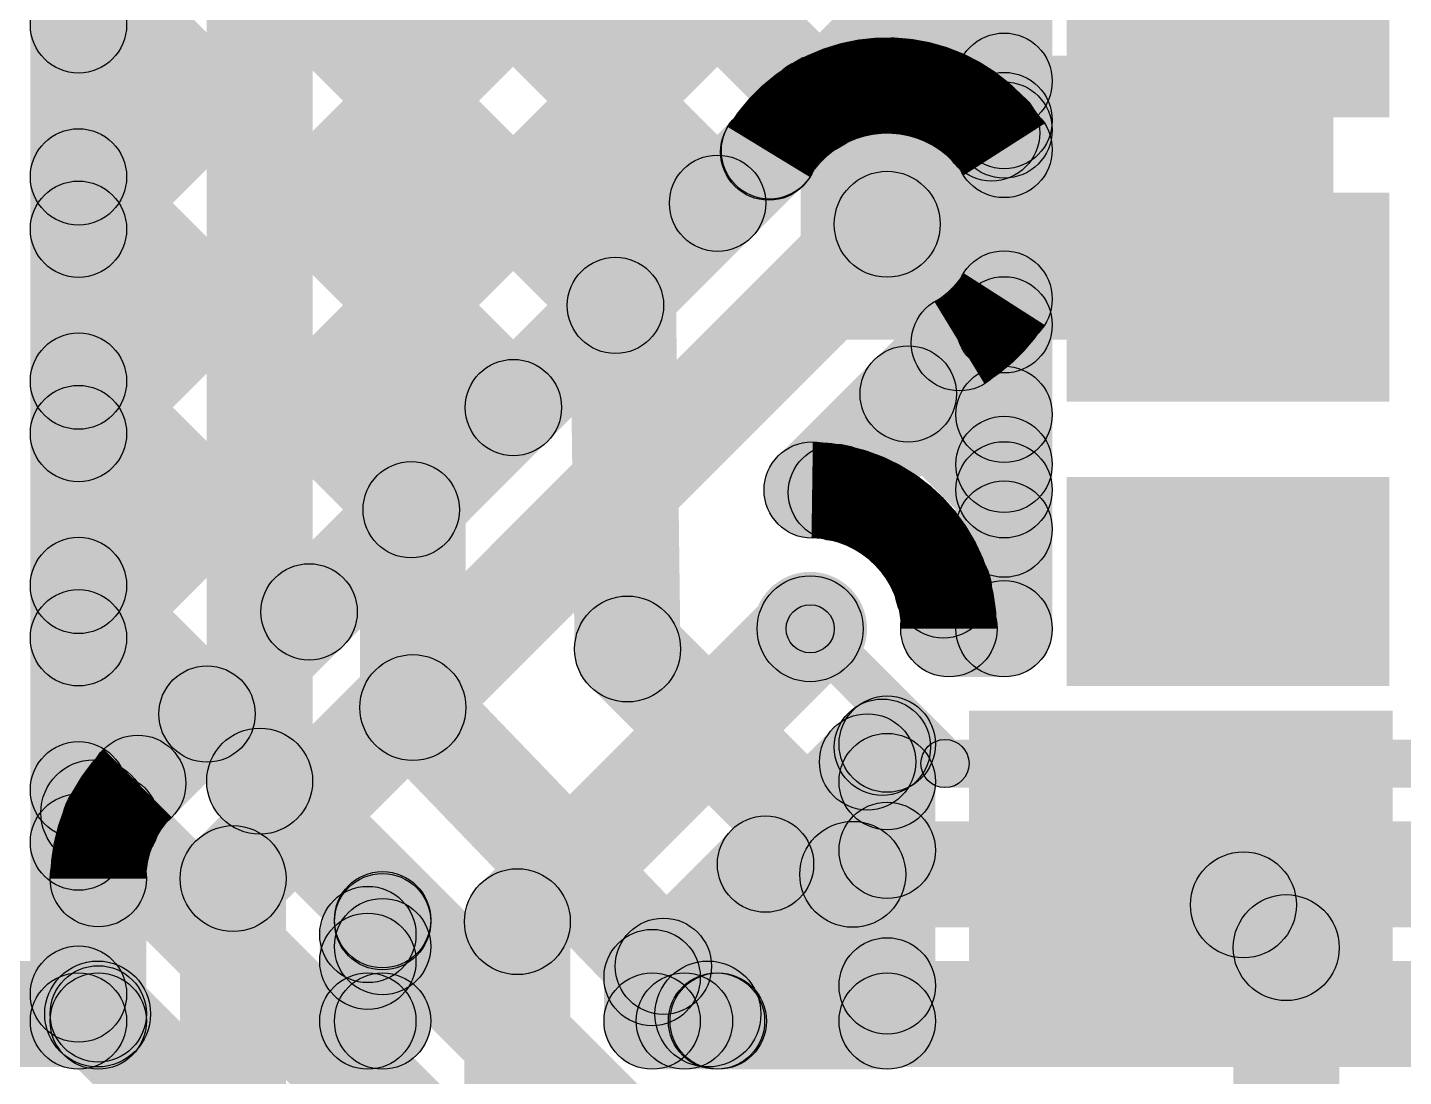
# Model space of a CAD drawing. Header units: millimetres. Extents: x 1.65 to 3.65, y 2.62 to 4.07.
# Drawn here: x 2.6144 to 2.9002, y 3.043 to 3.2609 of the extents above; entities that cross this region are included whole.
import ezdxf

# ---------------------------------------------------------------- set-up
doc = ezdxf.new("R2010")
doc.units = ezdxf.units.MM
doc.header["$MEASUREMENT"] = 0
for name, color, linetype in [('BottomLayer', 5, 'Continuous'), ('BottomPaste', 16, 'Continuous'), ('BottomSolder', 6, 'Continuous'), ('TopLayer', 1, 'Continuous'), ('TopPaste', 8, 'Continuous'), ('TopSolder', 216, 'Continuous'), ('ViaHoleLayer', 16, 'Continuous')]:
    doc.layers.add(name, color=color, linetype=linetype)

# ---------------------------------------------------------------- blocks, each defined once
blk = doc.blocks.new('ESP32_S2_WROOM_4MB__4')
at = {"layer": 'TopLayer'}
for points in [[(-0.28346, -0.4872), (-0.28346, -0.42815), (-0.24803, -0.42815), (-0.24803, -0.4872)], [(-0.22441, -0.4872), (-0.22441, -0.42815), (-0.18898, -0.42815), (-0.18898, -0.4872)], [(-0.16535, -0.4872), (-0.16535, -0.42815), (-0.12992, -0.42815), (-0.12992, -0.4872)], [(-0.1063, -0.4872), (-0.1063, -0.42815), (-0.07087, -0.42815), (-0.07087, -0.4872)]]:
    blk.add_hatch(color=1, dxfattribs=at).paths.add_polyline_path(points)
at = {"layer": 'TopPaste'}
for points in [[(-0.28346, -0.4872), (-0.28346, -0.42815), (-0.24803, -0.42815), (-0.24803, -0.4872)], [(-0.22441, -0.4872), (-0.22441, -0.42815), (-0.18898, -0.42815), (-0.18898, -0.4872)], [(-0.16535, -0.4872), (-0.16535, -0.42815), (-0.12992, -0.42815), (-0.12992, -0.4872)], [(-0.1063, -0.4872), (-0.1063, -0.42815), (-0.07087, -0.42815), (-0.07087, -0.4872)]]:
    blk.add_hatch(color=8, dxfattribs=at).paths.add_polyline_path(points)
at = {"layer": 'TopSolder'}
for points in [[(-0.28746, -0.4912), (-0.28746, -0.42415), (-0.24403, -0.42415), (-0.24403, -0.4912)], [(-0.22841, -0.4912), (-0.22841, -0.42415), (-0.18498, -0.42415), (-0.18498, -0.4912)], [(-0.16935, -0.4912), (-0.16935, -0.42415), (-0.12592, -0.42415), (-0.12592, -0.4912)], [(-0.1103, -0.4912), (-0.1103, -0.42415), (-0.06687, -0.42415), (-0.06687, -0.4912)]]:
    blk.add_hatch(color=216, dxfattribs=at).paths.add_polyline_path(points)
blk = doc.blocks.new('RES_0603_B_33')
at = {"layer": 'BottomLayer'}
for points in [[(-0.045, -0.0175), (-0.045, 0.0175), (-0.015, 0.0175), (-0.015, -0.0175)], [(0.015, -0.0175), (0.015, 0.0175), (0.045, 0.0175), (0.045, -0.0175)]]:
    blk.add_hatch(color=5, dxfattribs=at).paths.add_polyline_path(points)
at = {"layer": 'BottomPaste'}
for points in [[(-0.045, -0.0175), (-0.045, 0.0175), (-0.015, 0.0175), (-0.015, -0.0175)], [(0.015, -0.0175), (0.015, 0.0175), (0.045, 0.0175), (0.045, -0.0175)]]:
    blk.add_hatch(color=16, dxfattribs=at).paths.add_polyline_path(points)
at = {"layer": 'BottomSolder'}
for points in [[(-0.049, -0.0215), (-0.049, 0.0215), (-0.011, 0.0215), (-0.011, -0.0215)], [(0.011, -0.0215), (0.011, 0.0215), (0.049, 0.0215), (0.049, -0.0215)]]:
    blk.add_hatch(color=6, dxfattribs=at).paths.add_polyline_path(points)

msp = doc.modelspace()

# ---------------------------------------------------------------- hatches: boundary and pattern name
at = {"layer": 'BottomLayer'}
for points in [[(2.63919, 3.0978), (2.61719, 3.0978), (2.61719, 3.55855), (2.63919, 3.55855)], [(2.67364, 3.10436), (2.65164, 3.10436), (2.65164, 3.49967), (2.67364, 3.49967)], [(2.70545, 3.11963), (2.68345, 3.11963), (2.68345, 3.44155), (2.70545, 3.44155)], [(2.72486, 3.38188), (2.74686, 3.38216), (2.75005, 3.13193), (2.72806, 3.13165)], [(2.775, 3.196), (2.884, 3.196), (2.884, 3.255), (2.775, 3.255)], [(2.73128, 3.12401), (2.74683, 3.13956), (2.79362, 3.09278), (2.77806, 3.07722)], [(2.77346, 3.13246), (2.78054, 3.13954), (2.80854, 3.11154), (2.80146, 3.10446)], [(2.68653, 3.112), (2.70237, 3.12726), (2.76368, 3.06363), (2.74784, 3.04837)], [(2.805, 3.103), (2.805, 3.113), (3.35914, 3.113), (3.35914, 3.103)], [(2.65486, 3.09659), (2.67041, 3.11214), (2.74778, 3.03478), (2.73222, 3.01922)], [(2.62041, 3.09002), (2.63597, 3.10558), (2.73577, 3.00578), (2.72021, 2.99022)], [(2.78584, 3.074), (2.78584, 3.096), (3.38611, 3.096), (3.38611, 3.074)], [(2.347, 3.045), (2.347, 3.067), (2.62898, 3.067), (2.62898, 3.045)], [(2.75576, 3.045), (2.75576, 3.067), (3.39912, 3.067), (3.39912, 3.045)], [(2.6212, 3.04822), (2.63675, 3.06378), (2.72457, 2.97597), (2.70901, 2.96041)]]:
    msp.add_hatch(color=5, dxfattribs=at).paths.add_polyline_path(points)
h = msp.add_hatch(color=5, dxfattribs=at)
edge = h.paths.add_edge_path()
edge.add_arc((2.793, 3.22), 0.01181, 0, 360)
h = msp.add_hatch(color=5, dxfattribs=at)
edge = h.paths.add_edge_path()
edge.add_arc((2.777, 3.136), 0.01181, 0, 360)
h = msp.add_hatch(color=5, dxfattribs=at)
edge = h.paths.add_edge_path()
edge.add_arc((2.73906, 3.13179), 0.011, 0, 360)
h = msp.add_hatch(color=5, dxfattribs=at)
edge = h.paths.add_edge_path()
edge.add_arc((2.73906, 3.13179), 0.011, 0, 360)
h = msp.add_hatch(color=5, dxfattribs=at)
edge = h.paths.add_edge_path()
edge.add_arc((2.777, 3.136), 0.005, 0, 360)
h = msp.add_hatch(color=5, dxfattribs=at)
edge = h.paths.add_edge_path()
edge.add_arc((2.69445, 3.11963), 0.011, 0, 360)
h = msp.add_hatch(color=5, dxfattribs=at)
edge = h.paths.add_edge_path()
edge.add_arc((2.69445, 3.11963), 0.011, 0, 360)
h = msp.add_hatch(color=5, dxfattribs=at)
edge = h.paths.add_edge_path()
edge.add_arc((2.66264, 3.10436), 0.011, 0, 360)
h = msp.add_hatch(color=5, dxfattribs=at)
edge = h.paths.add_edge_path()
edge.add_arc((2.66264, 3.10436), 0.011, 0, 360)
h = msp.add_hatch(color=5, dxfattribs=at)
edge = h.paths.add_edge_path()
edge.add_arc((2.805, 3.108), 0.005, 0, 360)
h = msp.add_hatch(color=5, dxfattribs=at)
edge = h.paths.add_edge_path()
edge.add_arc((2.805, 3.108), 0.005, 0, 360)
h = msp.add_hatch(color=5, dxfattribs=at)
edge = h.paths.add_edge_path()
edge.add_arc((2.62819, 3.0978), 0.011, 0, 360)
h = msp.add_hatch(color=5, dxfattribs=at)
edge = h.paths.add_edge_path()
edge.add_arc((2.62819, 3.0978), 0.011, 0, 360)
h = msp.add_hatch(color=5, dxfattribs=at)
edge = h.paths.add_edge_path()
edge.add_arc((2.78584, 3.085), 0.011, 0, 360)
h = msp.add_hatch(color=5, dxfattribs=at)
edge = h.paths.add_edge_path()
edge.add_arc((2.78584, 3.085), 0.011, 0, 360)
h = msp.add_hatch(color=5, dxfattribs=at)
edge = h.paths.add_edge_path()
edge.add_arc((2.62898, 3.056), 0.011, 0, 360)
h = msp.add_hatch(color=5, dxfattribs=at)
edge = h.paths.add_edge_path()
edge.add_arc((2.62898, 3.056), 0.011, 0, 360)
h = msp.add_hatch(color=5, dxfattribs=at)
edge = h.paths.add_edge_path()
edge.add_arc((2.75576, 3.056), 0.011, 0, 360)
h = msp.add_hatch(color=5, dxfattribs=at)
edge = h.paths.add_edge_path()
edge.add_arc((2.75576, 3.056), 0.011, 0, 360)
at = {"layer": 'TopLayer'}
for points in [[(2.635, 3.05453), (2.615, 3.05453), (2.615, 3.53062), (2.635, 3.53062)], [(2.61793, 3.4349), (2.63207, 3.44905), (2.82435, 3.25677), (2.8102, 3.24263)], [(2.61793, 3.39248), (2.63207, 3.40662), (2.78631, 3.25238), (2.77217, 3.23824)], [(2.63207, 3.25433), (2.61793, 3.26847), (2.71389, 3.36443), (2.72803, 3.35028)], [(2.61793, 3.35005), (2.63207, 3.36419), (2.76483, 3.23143), (2.75069, 3.21729)], [(2.63207, 3.2119), (2.61793, 3.22604), (2.75298, 3.36109), (2.76712, 3.34694)], [(2.63207, 3.16947), (2.61793, 3.18361), (2.7954, 3.36109), (2.80954, 3.34694)], [(2.63207, 3.12705), (2.61793, 3.14119), (2.8102, 3.33346), (2.82435, 3.31932)], [(2.61793, 3.30763), (2.63207, 3.32177), (2.74362, 3.21022), (2.72948, 3.19608)], [(2.78483, 3.23738), (2.77069, 3.25152), (2.8102, 3.29104), (2.82435, 3.2769)], [(2.82728, 3.23957), (2.80728, 3.23957), (2.80728, 3.28824), (2.82728, 3.28824)], [(2.61793, 3.2652), (2.63207, 3.27934), (2.72241, 3.18901), (2.70827, 3.17486)], [(2.82177, 3.23189), (2.80762, 3.24603), (2.8102, 3.24861), (2.82435, 3.23447)], [(2.63207, 3.08462), (2.61793, 3.09876), (2.76148, 3.24231), (2.77562, 3.22817)], [(2.64438, 3.09684), (2.63024, 3.11098), (2.76133, 3.24207), (2.77547, 3.22793)], [(2.82728, 3.23552), (2.80728, 3.23552), (2.80728, 3.23957), (2.82728, 3.23957)], [(2.82728, 3.23552), (2.80728, 3.23552), (2.80728, 3.23957), (2.82728, 3.23957)], [(2.61793, 3.22277), (2.63207, 3.23691), (2.70119, 3.16779), (2.68705, 3.15365)], [(2.66489, 3.07633), (2.64933, 3.09189), (2.78522, 3.22778), (2.80078, 3.21222)], [(2.78952, 3.15722), (2.77538, 3.17136), (2.8102, 3.20618), (2.82435, 3.19204)], [(2.82728, 3.18051), (2.80728, 3.18051), (2.80728, 3.20448), (2.82728, 3.20448)], [(2.78448, 3.15774), (2.77034, 3.17188), (2.80093, 3.20247), (2.81507, 3.18833)], [(2.61793, 3.18035), (2.63207, 3.19449), (2.67998, 3.14658), (2.66584, 3.13244)], [(2.79029, 3.17769), (2.80443, 3.19183), (2.82435, 3.17192), (2.8102, 3.15778)], [(2.82728, 3.17013), (2.80728, 3.17013), (2.80728, 3.18051), (2.82728, 3.18051)], [(2.82728, 3.17013), (2.80728, 3.17013), (2.80728, 3.18051), (2.82728, 3.18051)], [(2.82728, 3.136), (2.80728, 3.136), (2.80728, 3.17013), (2.82728, 3.17013)], [(2.81173, 3.137), (2.79759, 3.15114), (2.8102, 3.16376), (2.82435, 3.14962)], [(2.61793, 3.13792), (2.63207, 3.15206), (2.65877, 3.12537), (2.64463, 3.11122)], [(2.80581, 3.126), (2.80581, 3.146), (2.81728, 3.146), (2.81728, 3.126)], [(2.72394, 3.06739), (2.70839, 3.08294), (2.76922, 3.14378), (2.78478, 3.12822)], [(2.75124, 3.0565), (2.73709, 3.07064), (2.78493, 3.11847), (2.79907, 3.10433)], [(2.81, 3.055), (2.898, 3.055), (2.898, 3.119), (2.81, 3.119)], [(2.78186, 3.10127), (2.79601, 3.11541), (2.80007, 3.11134), (2.78593, 3.0972)], [(2.803, 3.05453), (2.783, 3.05453), (2.783, 3.11204), (2.803, 3.11204)], [(2.61793, 3.09549), (2.63207, 3.10964), (2.63877, 3.10294), (2.62463, 3.0888)], [(2.76461, 3.04746), (2.75047, 3.0616), (2.78593, 3.09706), (2.80007, 3.08291)], [(2.76065, 3.08005), (2.77479, 3.09419), (2.80007, 3.06891), (2.78593, 3.05477)], [(2.85922, 3.07089), (2.87478, 3.08645), (2.88367, 3.07756), (2.86811, 3.062)], [(2.63911, 3.05453), (2.61911, 3.05453), (2.61911, 3.08411), (2.63911, 3.08411)], [(2.66811, 3.008), (2.64611, 3.008), (2.64611, 3.08411), (2.66811, 3.08411)], [(2.69218, 3.06544), (2.67804, 3.07958), (2.6811, 3.08264), (2.69524, 3.0685)], [(2.69218, 3.05988), (2.67804, 3.07402), (2.68109, 3.07707), (2.69524, 3.06293)], [(2.69817, 3.05453), (2.67817, 3.05453), (2.67817, 3.07517), (2.69817, 3.07517)], [(2.72717, 3.008), (2.70517, 3.008), (2.70517, 3.07517), (2.72717, 3.07517)], [(2.73944, 3.05884), (2.75358, 3.07298), (2.76496, 3.0616), (2.75082, 3.04746)], [(2.69511, 3.05453), (2.67511, 3.05453), (2.67511, 3.07251), (2.69511, 3.07251)], [(2.61793, 3.05307), (2.63207, 3.06721), (2.63618, 3.0631), (2.62204, 3.04896)], [(2.88689, 2.96489), (2.86489, 2.96489), (2.86489, 3.06978), (2.88689, 3.06978)], [(2.625, 3.04453), (2.625, 3.06453), (2.62911, 3.06453), (2.62911, 3.04453)], [(2.625, 3.04453), (2.625, 3.06453), (2.62911, 3.06453), (2.62911, 3.04453)], [(2.68511, 3.04453), (2.68511, 3.06453), (2.68817, 3.06453), (2.68817, 3.04453)], [(2.68511, 3.04453), (2.68511, 3.06453), (2.68817, 3.06453), (2.68817, 3.04453)], [(2.74417, 3.04453), (2.74417, 3.06453), (2.75088, 3.06453), (2.75088, 3.04453)], [(2.74417, 3.04453), (2.74417, 3.06453), (2.75088, 3.06453), (2.75088, 3.04453)], [(2.75088, 3.04453), (2.75088, 3.06453), (2.793, 3.06453), (2.793, 3.04453)], [(2.75417, 3.05453), (2.73417, 3.05453), (2.73417, 3.06357), (2.75417, 3.06357)]]:
    msp.add_hatch(color=1, dxfattribs=at).paths.add_polyline_path(points)
h = msp.add_hatch(color=1, dxfattribs=at)
edge = h.paths.add_edge_path()
edge.add_arc((2.625, 3.2614), 0.01, 0, 360)
h = msp.add_hatch(color=1, dxfattribs=at)
edge = h.paths.add_edge_path()
edge.add_arc((2.81728, 3.2497), 0.01, 0, 360)
h = msp.add_hatch(color=1, dxfattribs=at)
edge = h.paths.add_edge_path()
edge.add_arc((2.77776, 3.24445), 0.01, 0, 360)
h = msp.add_hatch(color=1, dxfattribs=at)
edge = h.paths.add_edge_path()
edge.add_arc((2.77924, 3.24531), 0.01, 0, 360)
h = msp.add_hatch(color=1, dxfattribs=at)
edge = h.paths.add_edge_path()
edge.add_arc((2.81728, 3.24154), 0.01, 0, 360)
h = msp.add_hatch(color=1, dxfattribs=at)
edge = h.paths.add_edge_path()
edge.add_arc((2.81469, 3.23896), 0.01, 0, 360)
h = msp.add_hatch(color=1, dxfattribs=at)
edge = h.paths.add_edge_path()
edge.add_arc((2.81728, 3.23957), 0.01, 0, 360)
h = msp.add_hatch(color=1, dxfattribs=at)
edge = h.paths.add_edge_path()
edge.add_arc((2.81728, 3.23957), 0.01, 0, 360)
h = msp.add_hatch(color=1, dxfattribs=at)
edge = h.paths.add_edge_path()
edge.add_arc((2.81728, 3.23957), 0.01, 0, 360)
h = msp.add_hatch(color=1, dxfattribs=at)
edge = h.paths.add_edge_path()
edge.add_arc((2.7684, 3.235), 0.01, 0, 360)
h = msp.add_hatch(color=1, dxfattribs=at)
edge = h.paths.add_edge_path()
edge.add_arc((2.7684, 3.235), 0.01, 0, 360)
h = msp.add_hatch(color=1, dxfattribs=at)
edge = h.paths.add_edge_path()
edge.add_arc((2.76855, 3.23524), 0.01, 0, 360)
h = msp.add_hatch(color=1, dxfattribs=at)
edge = h.paths.add_edge_path()
edge.add_arc((2.81728, 3.23552), 0.01, 0, 360)
h = msp.add_hatch(color=1, dxfattribs=at)
edge = h.paths.add_edge_path()
edge.add_arc((2.81728, 3.23552), 0.01, 0, 360)
h = msp.add_hatch(color=1, dxfattribs=at)
edge = h.paths.add_edge_path()
edge.add_arc((2.81728, 3.23552), 0.01, 0, 360)
h = msp.add_hatch(color=1, dxfattribs=at)
edge = h.paths.add_edge_path()
edge.add_arc((2.625, 3.22984), 0.01, 0, 360)
h = msp.add_hatch(color=1, dxfattribs=at)
edge = h.paths.add_edge_path()
edge.add_arc((2.75776, 3.22436), 0.01, 0, 360)
h = msp.add_hatch(color=1, dxfattribs=at)
edge = h.paths.add_edge_path()
edge.add_arc((2.793, 3.22), 0.01181, 0, 360)
h = msp.add_hatch(color=1, dxfattribs=at)
edge = h.paths.add_edge_path()
edge.add_arc((2.793, 3.22), 0.011, 0, 360)
h = msp.add_hatch(color=1, dxfattribs=at)
edge = h.paths.add_edge_path()
edge.add_arc((2.625, 3.21897), 0.01, 0, 360)
h = msp.add_hatch(color=1, dxfattribs=at)
edge = h.paths.add_edge_path()
edge.add_arc((2.73655, 3.20315), 0.01, 0, 360)
h = msp.add_hatch(color=1, dxfattribs=at)
edge = h.paths.add_edge_path()
edge.add_arc((2.81728, 3.20448), 0.01, 0, 360)
h = msp.add_hatch(color=1, dxfattribs=at)
edge = h.paths.add_edge_path()
edge.add_arc((2.81728, 3.20448), 0.01, 0, 360)
h = msp.add_hatch(color=1, dxfattribs=at)
edge = h.paths.add_edge_path()
edge.add_arc((2.81728, 3.19911), 0.01, 0, 360)
h = msp.add_hatch(color=1, dxfattribs=at)
edge = h.paths.add_edge_path()
edge.add_arc((2.808, 3.1954), 0.01, 0, 360)
h = msp.add_hatch(color=1, dxfattribs=at)
edge = h.paths.add_edge_path()
edge.add_arc((2.808, 3.1954), 0.01, 0, 360)
h = msp.add_hatch(color=1, dxfattribs=at)
edge = h.paths.add_edge_path()
edge.add_arc((2.625, 3.18742), 0.01, 0, 360)
h = msp.add_hatch(color=1, dxfattribs=at)
edge = h.paths.add_edge_path()
edge.add_arc((2.79736, 3.18476), 0.01, 0, 360)
h = msp.add_hatch(color=1, dxfattribs=at)
edge = h.paths.add_edge_path()
edge.add_arc((2.71534, 3.18193), 0.01, 0, 360)
h = msp.add_hatch(color=1, dxfattribs=at)
edge = h.paths.add_edge_path()
edge.add_arc((2.81728, 3.18051), 0.01, 0, 360)
h = msp.add_hatch(color=1, dxfattribs=at)
edge = h.paths.add_edge_path()
edge.add_arc((2.81728, 3.18051), 0.01, 0, 360)
h = msp.add_hatch(color=1, dxfattribs=at)
edge = h.paths.add_edge_path()
edge.add_arc((2.81728, 3.18051), 0.01, 0, 360)
h = msp.add_hatch(color=1, dxfattribs=at)
edge = h.paths.add_edge_path()
edge.add_arc((2.625, 3.17654), 0.01, 0, 360)
h = msp.add_hatch(color=1, dxfattribs=at)
edge = h.paths.add_edge_path()
edge.add_arc((2.81728, 3.17013), 0.01, 0, 360)
h = msp.add_hatch(color=1, dxfattribs=at)
edge = h.paths.add_edge_path()
edge.add_arc((2.81728, 3.17013), 0.01, 0, 360)
h = msp.add_hatch(color=1, dxfattribs=at)
edge = h.paths.add_edge_path()
edge.add_arc((2.81728, 3.17013), 0.01, 0, 360)
h = msp.add_hatch(color=1, dxfattribs=at)
edge = h.paths.add_edge_path()
edge.add_arc((2.77741, 3.16481), 0.01, 0, 360)
h = msp.add_hatch(color=1, dxfattribs=at)
edge = h.paths.add_edge_path()
edge.add_arc((2.77741, 3.16481), 0.01, 0, 360)
h = msp.add_hatch(color=1, dxfattribs=at)
edge = h.paths.add_edge_path()
edge.add_arc((2.78245, 3.16429), 0.01, 0, 360)
h = msp.add_hatch(color=1, dxfattribs=at)
edge = h.paths.add_edge_path()
edge.add_arc((2.81728, 3.16485), 0.01, 0, 360)
h = msp.add_hatch(color=1, dxfattribs=at)
edge = h.paths.add_edge_path()
edge.add_arc((2.69412, 3.16072), 0.01, 0, 360)
h = msp.add_hatch(color=1, dxfattribs=at)
edge = h.paths.add_edge_path()
edge.add_arc((2.81728, 3.15669), 0.01, 0, 360)
h = msp.add_hatch(color=1, dxfattribs=at)
edge = h.paths.add_edge_path()
edge.add_arc((2.625, 3.14499), 0.01, 0, 360)
h = msp.add_hatch(color=1, dxfattribs=at)
edge = h.paths.add_edge_path()
edge.add_arc((2.80466, 3.14407), 0.01, 0, 360)
h = msp.add_hatch(color=1, dxfattribs=at)
edge = h.paths.add_edge_path()
edge.add_arc((2.67291, 3.13951), 0.01, 0, 360)
h = msp.add_hatch(color=1, dxfattribs=at)
edge = h.paths.add_edge_path()
edge.add_arc((2.777, 3.136), 0.01181, 0, 360)
h = msp.add_hatch(color=1, dxfattribs=at)
edge = h.paths.add_edge_path()
edge.add_arc((2.777, 3.136), 0.011, 0, 360)
h = msp.add_hatch(color=1, dxfattribs=at)
edge = h.paths.add_edge_path()
edge.add_arc((2.80581, 3.136), 0.01, 0, 360)
h = msp.add_hatch(color=1, dxfattribs=at)
edge = h.paths.add_edge_path()
edge.add_arc((2.80581, 3.136), 0.01, 0, 360)
h = msp.add_hatch(color=1, dxfattribs=at)
edge = h.paths.add_edge_path()
edge.add_arc((2.81728, 3.136), 0.01, 0, 360)
h = msp.add_hatch(color=1, dxfattribs=at)
edge = h.paths.add_edge_path()
edge.add_arc((2.81728, 3.136), 0.01, 0, 360)
h = msp.add_hatch(color=1, dxfattribs=at)
edge = h.paths.add_edge_path()
edge.add_arc((2.625, 3.13412), 0.01, 0, 360)
h = msp.add_hatch(color=1, dxfattribs=at)
edge = h.paths.add_edge_path()
edge.add_arc((2.6517, 3.11829), 0.01, 0, 360)
h = msp.add_hatch(color=1, dxfattribs=at)
edge = h.paths.add_edge_path()
edge.add_arc((2.792, 3.1114), 0.01, 0, 360)
h = msp.add_hatch(color=1, dxfattribs=at)
edge = h.paths.add_edge_path()
edge.add_arc((2.793, 3.11204), 0.01, 0, 360)
h = msp.add_hatch(color=1, dxfattribs=at)
edge = h.paths.add_edge_path()
edge.add_arc((2.78893, 3.10834), 0.01, 0, 360)
h = msp.add_hatch(color=1, dxfattribs=at)
edge = h.paths.add_edge_path()
edge.add_arc((2.63731, 3.10391), 0.01, 0, 360)
h = msp.add_hatch(color=1, dxfattribs=at)
edge = h.paths.add_edge_path()
edge.add_arc((2.63731, 3.10391), 0.01, 0, 360)
h = msp.add_hatch(color=1, dxfattribs=at)
edge = h.paths.add_edge_path()
edge.add_arc((2.63731, 3.10391), 0.01, 0, 360)
h = msp.add_hatch(color=1, dxfattribs=at)
edge = h.paths.add_edge_path()
edge.add_arc((2.793, 3.10427), 0.01, 0, 360)
h = msp.add_hatch(color=1, dxfattribs=at)
edge = h.paths.add_edge_path()
edge.add_arc((2.625, 3.10256), 0.01, 0, 360)
h = msp.add_hatch(color=1, dxfattribs=at)
edge = h.paths.add_edge_path()
edge.add_arc((2.6317, 3.09587), 0.01, 0, 360)
h = msp.add_hatch(color=1, dxfattribs=at)
edge = h.paths.add_edge_path()
edge.add_arc((2.625, 3.09169), 0.01, 0, 360)
h = msp.add_hatch(color=1, dxfattribs=at)
edge = h.paths.add_edge_path()
edge.add_arc((2.793, 3.08998), 0.01, 0, 360)
h = msp.add_hatch(color=1, dxfattribs=at)
edge = h.paths.add_edge_path()
edge.add_arc((2.76772, 3.08712), 0.01, 0, 360)
h = msp.add_hatch(color=1, dxfattribs=at)
edge = h.paths.add_edge_path()
edge.add_arc((2.62911, 3.08411), 0.01, 0, 360)
h = msp.add_hatch(color=1, dxfattribs=at)
edge = h.paths.add_edge_path()
edge.add_arc((2.62911, 3.08411), 0.01, 0, 360)
h = msp.add_hatch(color=1, dxfattribs=at)
edge = h.paths.add_edge_path()
edge.add_arc((2.62911, 3.08411), 0.01, 0, 360)
h = msp.add_hatch(color=1, dxfattribs=at)
edge = h.paths.add_edge_path()
edge.add_arc((2.65711, 3.08411), 0.011, 0, 360)
h = msp.add_hatch(color=1, dxfattribs=at)
edge = h.paths.add_edge_path()
edge.add_arc((2.65711, 3.08411), 0.011, 0, 360)
h = msp.add_hatch(color=1, dxfattribs=at)
edge = h.paths.add_edge_path()
edge.add_arc((2.867, 3.07867), 0.011, 0, 360)
h = msp.add_hatch(color=1, dxfattribs=at)
edge = h.paths.add_edge_path()
edge.add_arc((2.68817, 3.07517), 0.01, 0, 360)
h = msp.add_hatch(color=1, dxfattribs=at)
edge = h.paths.add_edge_path()
edge.add_arc((2.68817, 3.07557), 0.01, 0, 360)
h = msp.add_hatch(color=1, dxfattribs=at)
edge = h.paths.add_edge_path()
edge.add_arc((2.71617, 3.07517), 0.011, 0, 360)
h = msp.add_hatch(color=1, dxfattribs=at)
edge = h.paths.add_edge_path()
edge.add_arc((2.71617, 3.07517), 0.011, 0, 360)
h = msp.add_hatch(color=1, dxfattribs=at)
edge = h.paths.add_edge_path()
edge.add_arc((2.68511, 3.07251), 0.01, 0, 360)
h = msp.add_hatch(color=1, dxfattribs=at)
edge = h.paths.add_edge_path()
edge.add_arc((2.68511, 3.07251), 0.01, 0, 360)
h = msp.add_hatch(color=1, dxfattribs=at)
edge = h.paths.add_edge_path()
edge.add_arc((2.68817, 3.07), 0.01, 0, 360)
h = msp.add_hatch(color=1, dxfattribs=at)
edge = h.paths.add_edge_path()
edge.add_arc((2.87589, 3.06978), 0.011, 0, 360)
h = msp.add_hatch(color=1, dxfattribs=at)
edge = h.paths.add_edge_path()
edge.add_arc((2.87589, 3.06978), 0.011, 0, 360)
h = msp.add_hatch(color=1, dxfattribs=at)
edge = h.paths.add_edge_path()
edge.add_arc((2.68511, 3.06695), 0.01, 0, 360)
h = msp.add_hatch(color=1, dxfattribs=at)
edge = h.paths.add_edge_path()
edge.add_arc((2.74651, 3.06591), 0.01, 0, 360)
h = msp.add_hatch(color=1, dxfattribs=at)
edge = h.paths.add_edge_path()
edge.add_arc((2.74417, 3.06357), 0.01, 0, 360)
h = msp.add_hatch(color=1, dxfattribs=at)
edge = h.paths.add_edge_path()
edge.add_arc((2.74417, 3.06357), 0.01, 0, 360)
h = msp.add_hatch(color=1, dxfattribs=at)
edge = h.paths.add_edge_path()
edge.add_arc((2.625, 3.06014), 0.01, 0, 360)
h = msp.add_hatch(color=1, dxfattribs=at)
edge = h.paths.add_edge_path()
edge.add_arc((2.793, 3.06184), 0.01, 0, 360)
h = msp.add_hatch(color=1, dxfattribs=at)
edge = h.paths.add_edge_path()
edge.add_arc((2.625, 3.05453), 0.01, 0, 360)
h = msp.add_hatch(color=1, dxfattribs=at)
edge = h.paths.add_edge_path()
edge.add_arc((2.625, 3.05453), 0.01, 0, 360)
h = msp.add_hatch(color=1, dxfattribs=at)
edge = h.paths.add_edge_path()
edge.add_arc((2.625, 3.05453), 0.01, 0, 360)
h = msp.add_hatch(color=1, dxfattribs=at)
edge = h.paths.add_edge_path()
edge.add_arc((2.62911, 3.05603), 0.01, 0, 360)
h = msp.add_hatch(color=1, dxfattribs=at)
edge = h.paths.add_edge_path()
edge.add_arc((2.62911, 3.05453), 0.01, 0, 360)
h = msp.add_hatch(color=1, dxfattribs=at)
edge = h.paths.add_edge_path()
edge.add_arc((2.62911, 3.05453), 0.01, 0, 360)
h = msp.add_hatch(color=1, dxfattribs=at)
edge = h.paths.add_edge_path()
edge.add_arc((2.62911, 3.05453), 0.01, 0, 360)
h = msp.add_hatch(color=1, dxfattribs=at)
edge = h.paths.add_edge_path()
edge.add_arc((2.68511, 3.05453), 0.01, 0, 360)
h = msp.add_hatch(color=1, dxfattribs=at)
edge = h.paths.add_edge_path()
edge.add_arc((2.68511, 3.05453), 0.01, 0, 360)
h = msp.add_hatch(color=1, dxfattribs=at)
edge = h.paths.add_edge_path()
edge.add_arc((2.68511, 3.05453), 0.01, 0, 360)
h = msp.add_hatch(color=1, dxfattribs=at)
edge = h.paths.add_edge_path()
edge.add_arc((2.68817, 3.05453), 0.01, 0, 360)
h = msp.add_hatch(color=1, dxfattribs=at)
edge = h.paths.add_edge_path()
edge.add_arc((2.68817, 3.05453), 0.01, 0, 360)
h = msp.add_hatch(color=1, dxfattribs=at)
edge = h.paths.add_edge_path()
edge.add_arc((2.68817, 3.05453), 0.01, 0, 360)
h = msp.add_hatch(color=1, dxfattribs=at)
edge = h.paths.add_edge_path()
edge.add_arc((2.74417, 3.05453), 0.01, 0, 360)
h = msp.add_hatch(color=1, dxfattribs=at)
edge = h.paths.add_edge_path()
edge.add_arc((2.74417, 3.05453), 0.01, 0, 360)
h = msp.add_hatch(color=1, dxfattribs=at)
edge = h.paths.add_edge_path()
edge.add_arc((2.74417, 3.05453), 0.01, 0, 360)
h = msp.add_hatch(color=1, dxfattribs=at)
edge = h.paths.add_edge_path()
edge.add_arc((2.75088, 3.05453), 0.01, 0, 360)
h = msp.add_hatch(color=1, dxfattribs=at)
edge = h.paths.add_edge_path()
edge.add_arc((2.75088, 3.05453), 0.01, 0, 360)
h = msp.add_hatch(color=1, dxfattribs=at)
edge = h.paths.add_edge_path()
edge.add_arc((2.75088, 3.05453), 0.01, 0, 360)
h = msp.add_hatch(color=1, dxfattribs=at)
edge = h.paths.add_edge_path()
edge.add_arc((2.75754, 3.05453), 0.01, 0, 360)
h = msp.add_hatch(color=1, dxfattribs=at)
edge = h.paths.add_edge_path()
edge.add_arc((2.75789, 3.05453), 0.01, 0, 360)
h = msp.add_hatch(color=1, dxfattribs=at)
edge = h.paths.add_edge_path()
edge.add_arc((2.793, 3.05453), 0.01, 0, 360)
h = msp.add_hatch(color=1, dxfattribs=at)
edge = h.paths.add_edge_path()
edge.add_arc((2.793, 3.05453), 0.01, 0, 360)
at = {"layer": 'ViaHoleLayer'}
h = msp.add_hatch(color=16, dxfattribs=at)
edge = h.paths.add_edge_path()
edge.add_arc((2.793, 3.22), 0.00591, 0, 360)
h = msp.add_hatch(color=16, dxfattribs=at)
edge = h.paths.add_edge_path()
edge.add_arc((2.777, 3.136), 0.00591, 0, 360)

# ---------------------------------------------------------------- linework, layer by layer
at = {"layer": 'BottomLayer', "const_width": 0.02}
msp.add_lwpolyline([(2.89906, 3.272, -0.853094), (2.95525, 3.26303)], format="xyb", dxfattribs=at)
at = {"layer": 'BottomLayer'}
for centre, radius in [((2.73906, 3.13179), 0.011), ((2.73906, 3.13179), 0.011), ((2.777, 3.136), 0.005), ((2.69445, 3.11963), 0.011), ((2.69445, 3.11963), 0.011), ((2.66264, 3.10436), 0.011), ((2.66264, 3.10436), 0.011), ((2.805, 3.108), 0.005), ((2.805, 3.108), 0.005), ((2.62819, 3.0978), 0.011), ((2.62819, 3.0978), 0.011), ((2.78584, 3.085), 0.011), ((2.78584, 3.085), 0.011), ((2.62898, 3.056), 0.011), ((2.62898, 3.056), 0.011), ((2.75576, 3.056), 0.011), ((2.75576, 3.056), 0.011)]:
    msp.add_circle(centre, radius, dxfattribs=at)
at = {"layer": 'TopLayer', "const_width": 0.02}
for points in [[(2.7684, 3.235, -0.554539), (2.81728, 3.23552)], [(2.81728, 3.20448, -0.114114), (2.808, 3.1954)], [(2.77741, 3.16481, -0.410091), (2.80581, 3.136)], [(2.62911, 3.08411, -0.198912), (2.63731, 3.10391)], [(2.62911, 3.08411, -0.198912), (2.63731, 3.10391)]]:
    msp.add_lwpolyline(points, format="xyb", dxfattribs=at)
at = {"layer": 'TopLayer'}
for centre, radius in [((2.625, 3.2614), 0.01), ((2.81728, 3.2497), 0.01), ((2.77776, 3.24445), 0.01), ((2.77924, 3.24531), 0.01), ((2.81728, 3.24154), 0.01), ((2.81469, 3.23896), 0.01), ((2.81728, 3.23957), 0.01), ((2.81728, 3.23957), 0.01), ((2.81728, 3.23957), 0.01), ((2.7684, 3.235), 0.01), ((2.7684, 3.235), 0.01), ((2.76855, 3.23524), 0.01), ((2.81728, 3.23552), 0.01), ((2.81728, 3.23552), 0.01), ((2.81728, 3.23552), 0.01), ((2.625, 3.22984), 0.01), ((2.75776, 3.22436), 0.01), ((2.793, 3.22), 0.011), ((2.625, 3.21897), 0.01), ((2.73655, 3.20315), 0.01), ((2.81728, 3.20448), 0.01), ((2.81728, 3.20448), 0.01), ((2.81728, 3.19911), 0.01), ((2.808, 3.1954), 0.01), ((2.808, 3.1954), 0.01), ((2.625, 3.18742), 0.01), ((2.79736, 3.18476), 0.01), ((2.71534, 3.18193), 0.01), ((2.81728, 3.18051), 0.01), ((2.81728, 3.18051), 0.01), ((2.81728, 3.18051), 0.01), ((2.625, 3.17654), 0.01), ((2.81728, 3.17013), 0.01), ((2.81728, 3.17013), 0.01), ((2.81728, 3.17013), 0.01), ((2.77741, 3.16481), 0.01), ((2.77741, 3.16481), 0.01), ((2.78245, 3.16429), 0.01), ((2.81728, 3.16485), 0.01), ((2.69412, 3.16072), 0.01), ((2.81728, 3.15669), 0.01), ((2.625, 3.14499), 0.01), ((2.80466, 3.14407), 0.01), ((2.67291, 3.13951), 0.01), ((2.777, 3.136), 0.011), ((2.80581, 3.136), 0.01), ((2.80581, 3.136), 0.01), ((2.81728, 3.136), 0.01), ((2.81728, 3.136), 0.01), ((2.625, 3.13412), 0.01), ((2.6517, 3.11829), 0.01), ((2.792, 3.1114), 0.01), ((2.793, 3.11204), 0.01), ((2.78893, 3.10834), 0.01), ((2.63731, 3.10391), 0.01), ((2.63731, 3.10391), 0.01), ((2.63731, 3.10391), 0.01), ((2.793, 3.10427), 0.01), ((2.625, 3.10256), 0.01), ((2.6317, 3.09587), 0.01), ((2.625, 3.09169), 0.01), ((2.793, 3.08998), 0.01), ((2.76772, 3.08712), 0.01), ((2.62911, 3.08411), 0.01), ((2.62911, 3.08411), 0.01), ((2.62911, 3.08411), 0.01), ((2.65711, 3.08411), 0.011), ((2.65711, 3.08411), 0.011), ((2.867, 3.07867), 0.011), ((2.68817, 3.07557), 0.01), ((2.68817, 3.07517), 0.01), ((2.71617, 3.07517), 0.011), ((2.71617, 3.07517), 0.011), ((2.68511, 3.07251), 0.01), ((2.68511, 3.07251), 0.01), ((2.68817, 3.07), 0.01), ((2.87589, 3.06978), 0.011), ((2.87589, 3.06978), 0.011), ((2.68511, 3.06695), 0.01), ((2.74651, 3.06591), 0.01), ((2.74417, 3.06357), 0.01), ((2.74417, 3.06357), 0.01), ((2.625, 3.06014), 0.01), ((2.793, 3.06184), 0.01), ((2.625, 3.05453), 0.01), ((2.625, 3.05453), 0.01), ((2.625, 3.05453), 0.01), ((2.62911, 3.05603), 0.01), ((2.62911, 3.05453), 0.01), ((2.62911, 3.05453), 0.01), ((2.62911, 3.05453), 0.01), ((2.68511, 3.05453), 0.01), ((2.68511, 3.05453), 0.01), ((2.68511, 3.05453), 0.01), ((2.68817, 3.05453), 0.01), ((2.68817, 3.05453), 0.01), ((2.68817, 3.05453), 0.01), ((2.74417, 3.05453), 0.01), ((2.74417, 3.05453), 0.01), ((2.74417, 3.05453), 0.01), ((2.75088, 3.05453), 0.01), ((2.75088, 3.05453), 0.01), ((2.75088, 3.05453), 0.01), ((2.75754, 3.05453), 0.01), ((2.75789, 3.05453), 0.01), ((2.793, 3.05453), 0.01), ((2.793, 3.05453), 0.01)]:
    msp.add_circle(centre, radius, dxfattribs=at)

# ---------------------------------------------------------------- block references
for name, p, rotation in [('ESP32_S2_WROOM_4MB__4', (2.40613, 3.35249), 90), ('RES_0603_B_33', (2.89669, 3.22269), 180)]:
    msp.add_blockref(name, p, dxfattribs=dict(rotation=rotation))

doc.saveas('drawing.dxf')
